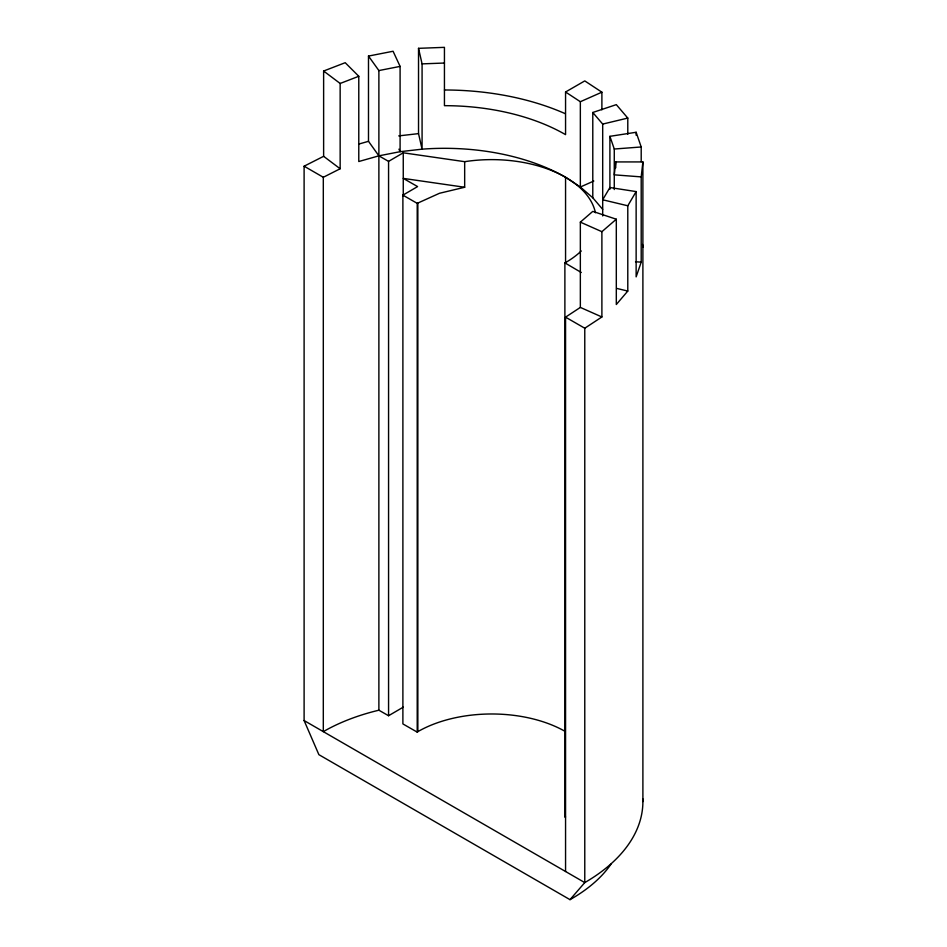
<?xml version="1.0" encoding="UTF-8"?>
<svg xmlns="http://www.w3.org/2000/svg" width="947" height="947" viewBox="0 0 947 947"><rect width="100%" height="100%" fill="white"/><g stroke="black" fill="none" stroke-linecap="round" stroke-linejoin="round"><path stroke-width="1.42" d="M642.895 801.576L642.895 161.925L615.739 161.925L614.272 174.84L641.202 176.888L641.202 262.177L636.135 276.867L636.135 191.59L609.904 187.53L602.694 199.781L627.79 205.783L636.135 191.59M641.202 176.888L642.895 161.925M627.79 205.783L627.79 291.06L616.308 304.508L616.308 219.219L592.786 211.382L580.345 222.143L580.345 307.42L565.56 317.15L565.56 871.5M602.694 209.37L592.786 197.769L580.345 187.009L565.56 177.278A171.3 98.902 0 0 0 422.078 149.164L400.096 151.686L378.883 155.841L358.783 161.523L358.783 76.281L345.205 62.703L323.625 71.025L323.625 156.314L304.105 166.199L304.105 720.549L318.879 754.664L569.999 899.65L584.773 882.592A198.456 114.575 0 0 0 642.835 798.854M304.105 720.549L584.773 882.592L584.773 328.23L601.89 316.973L601.89 231.684L616.308 219.219M464.669 187.257L403.256 178.391L417.591 186.583L402.889 195.153L402.889 723.922L417.213 732.114L417.213 203.345L439.479 193.283L464.669 187.257L464.669 161.677L403.256 152.81L388.566 161.381L388.566 715.731L378.883 710.203A171.3 98.902 0 0 0 323.306 731.64L323.306 177.278L304.105 166.199M417.213 732.114L417.852 731.64A104.454 60.3 0 0 1 564.353 730.954M388.566 715.731L403.256 707.16M418.527 48.333L422.078 63.875L422.078 149.164L418.527 133.622L418.527 48.333L444.439 47.35L444.439 105.673A171.3 98.902 0 0 1 565.56 134.64L565.56 92.001L584.773 80.909L601.89 92.179L601.89 109.828M323.306 177.278L340.151 168.755L340.151 83.466L323.625 71.025M565.56 92.001L580.345 101.72L601.89 92.179M593.805 181.043L580.345 187.009L580.345 101.72M565.56 816.93L564.885 817.225L564.885 262.875L565.56 262.568A104.454 60.3 0 0 0 581.245 250.979M340.151 83.466L358.783 76.281M592.786 197.769L592.786 112.48L616.308 104.644L627.79 118.079L627.79 134.261M358.901 144.039L368.49 141.316L378.883 155.841L388.566 161.381M592.786 112.48L602.694 124.081L627.79 118.079M368.49 141.316L368.49 56.074L393.076 51.256L400.096 66.397L400.096 151.686L398.924 149.164M368.49 56.074L378.883 70.563L400.096 66.397M609.904 189.27L609.904 136.332L636.135 132.272L641.202 146.974L641.202 161.677M398.734 135.894L418.527 133.622M609.904 136.332L614.272 149.022L641.202 146.974M422.078 63.875L444.439 63.035M635.532 261.739L641.202 262.177M616.639 288.397L627.79 291.06M580.345 222.143L601.89 231.684M580.345 307.42L601.89 316.973M402.889 195.153L417.213 203.345M565.56 317.15L584.773 328.23M564.885 262.875L581.269 272.487M323.625 156.314L340.151 168.755M642.587 244.492L642.895 247.214M636.135 132.272L636.135 135.22M615.739 161.925L615.739 167.808M614.272 149.022L614.272 189.542M602.694 124.081L602.694 215.952M565.56 177.278L565.56 263.017M417.852 202.871L417.852 731.64M403.256 152.81L403.256 196.112M378.883 70.563L378.883 710.203M611.028 864.102A177.586 102.525 0 0 1 569.999 899.65M444.439 89.989A198.456 114.575 0 0 1 565.252 113.676M464.669 161.677A104.454 60.3 0 0 1 595.426 212.767"/></g></svg>
